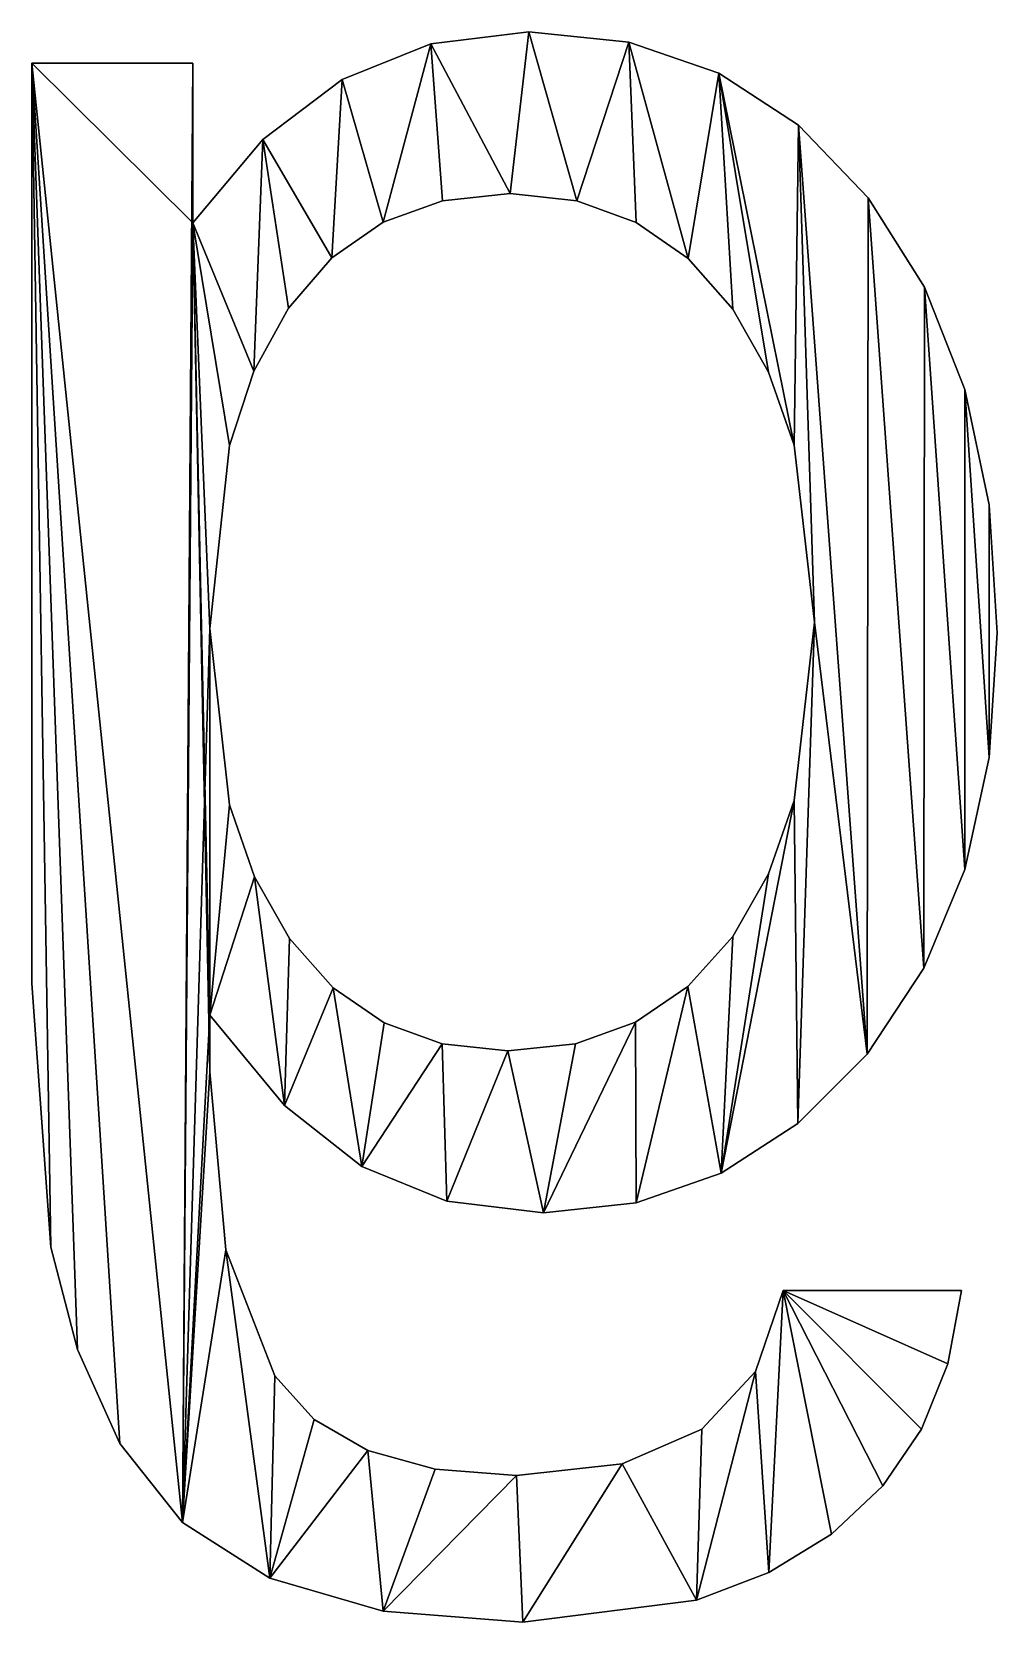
# Model space of a CAD drawing. Header units: metres. Extents: x -935 to 1842, y -1273 to 224.
# Drawn here: x 256.348 to 259.223, y 18.85 to 23.584 of the extents above; entities that cross this region are included whole.
import ezdxf

# ---------------------------------------------------------------- set-up
doc = ezdxf.new("R2010")
doc.units = ezdxf.units.M

msp = doc.modelspace()

# ---------------------------------------------------------------- meshes
at = {"layer": 'bridge'}
mesh = msp.add_polyface(dxfattribs=at)
corners = [(259.1991, 22.176), (259.1989, 21.4234), (259.2231, 21.7949), (259.127, 22.5188), (259.1262, 21.0906), (259.0068, 22.8233), (259.005, 20.7965), (258.8385, 23.0895), (258.8353, 20.541), (258.6311, 23.3057), (258.6792, 21.8262), (258.6182, 22.3532), (258.3936, 23.4601), (258.542, 22.5709), (258.4353, 22.7581), (258.3023, 22.9086), (258.1261, 23.5527), (258.1475, 23.0161), (257.9707, 23.0806), (257.8284, 23.5836), (257.7721, 23.1021), (257.536, 23.548), (257.5714, 23.0808), (257.3944, 23.0169), (257.2718, 23.4414), (257.2414, 22.9104), (257.0357, 23.2635), (257.1122, 22.7613), (257.0095, 22.5738), (256.8277, 23.0146), (256.9362, 22.3524), (256.8776, 21.8074), (256.8776, 20.6566), (256.8776, 20.4877), (256.3477, 23.4898), (256.8277, 23.4898), (256.7969, 19.147), (256.6102, 19.3815), (256.4836, 19.6621), (256.4039, 19.9662), (256.3477, 20.7509), (258.5854, 19.8373), (259.0762, 19.6186), (259.1168, 19.8373), (258.998, 19.4249), (258.8824, 19.2562), (258.7292, 19.1124), (258.5429, 18.9976), (258.5029, 19.5963), (258.3276, 18.9156), (258.343, 19.4242), (258.1057, 19.3209), (257.8103, 18.85), (257.7909, 19.2865), (257.3939, 18.8828), (257.5489, 19.3051), (257.3483, 19.3608), (257.0571, 18.9813), (257.1892, 19.4537), (257.0715, 19.5837), (256.9261, 19.9583), (258.6297, 20.3344), (258.6182, 21.2953), (258.4006, 20.1869), (258.542, 21.0774), (258.4353, 20.8911), (258.3019, 20.742), (258.1481, 20.0983), (258.1459, 20.6355), (257.8721, 20.0688), (257.9672, 20.5715), (257.7659, 20.5502), (257.5836, 20.1032), (257.5704, 20.5712), (257.331, 20.2064), (257.3968, 20.6339), (257.2451, 20.7385), (257.1004, 20.3877), (257.1153, 20.8849), (257.0113, 21.068), (256.937, 21.2828)]
mesh.append_faces([[corners[k] for k in face] for face in [(0, 1, 2), (34, 29, 35), (39, 34, 40), (41, 42, 43)]], dxfattribs={"vtx0": -1})
mesh.append_faces([[corners[k] for k in face] for face in [(1, 3, 4), (4, 5, 6), (6, 7, 8), (10, 9, 11), (11, 12, 13), (13, 12, 14), (14, 12, 15), (15, 16, 17), (17, 16, 18), (18, 19, 20), (20, 21, 22), (22, 21, 23), (23, 24, 25), (25, 26, 27), (27, 26, 28), (28, 29, 30), (30, 29, 31), (32, 29, 33), (36, 34, 37), (37, 34, 38), (38, 34, 39), (42, 41, 44), (44, 41, 45), (45, 41, 46), (46, 41, 47), (47, 48, 49), (49, 51, 52), (52, 53, 54), (54, 56, 57), (57, 60, 36), (61, 62, 63), (63, 66, 67), (67, 68, 69), (69, 71, 72), (72, 73, 74), (74, 76, 77), (77, 79, 32)]], dxfattribs={"vtx0": -1, "vtx1": -1})
mesh.append_faces([[corners[k] for k in face] for face in [(8, 9, 10), (31, 29, 32), (29, 34, 36), (36, 33, 29)]], dxfattribs={"vtx0": -1, "vtx1": -1, "vtx2": -1})
mesh.append_faces([[corners[k] for k in face] for face in [(1, 0, 3), (4, 3, 5), (6, 5, 7), (8, 7, 9), (11, 9, 12), (15, 12, 16), (18, 16, 19), (20, 19, 21), (23, 21, 24), (25, 24, 26), (28, 26, 29), (47, 41, 48), (49, 48, 50), (49, 50, 51), (52, 51, 53), (54, 53, 55), (54, 55, 56), (57, 56, 58), (57, 58, 59), (57, 59, 60), (36, 60, 33), (10, 61, 8), (61, 10, 62), (63, 62, 64), (63, 64, 65), (63, 65, 66), (67, 66, 68), (69, 68, 70), (69, 70, 71), (72, 71, 73), (74, 73, 75), (74, 75, 76), (77, 76, 78), (77, 78, 79), (32, 79, 80), (32, 80, 31)]], dxfattribs={"vtx0": -1, "vtx2": -1})
mesh = msp.add_polyface(dxfattribs=at)
corners = [(259.0762, 19.6186, 0.2), (258.5854, 19.8373, 0.2), (259.1168, 19.8373, 0.2), (258.998, 19.4249, 0.2), (258.8824, 19.2562, 0.2), (258.7292, 19.1124, 0.2), (258.5429, 18.9976, 0.2), (258.5029, 19.5963, 0.2), (258.3276, 18.9156, 0.2), (258.343, 19.4242, 0.2), (258.1057, 19.3209, 0.2), (257.8103, 18.85, 0.2), (257.7909, 19.2865, 0.2), (257.3939, 18.8828, 0.2), (257.5489, 19.3051, 0.2), (257.3483, 19.3608, 0.2), (257.0571, 18.9813, 0.2), (257.1892, 19.4537, 0.2), (257.0715, 19.5837, 0.2), (256.9261, 19.9583, 0.2), (256.7969, 19.147, 0.2), (256.8776, 20.4877, 0.2), (256.8776, 20.6566, 0.2), (256.8776, 21.8074, 0.2), (256.8277, 23.0146, 0.2), (256.8277, 23.4898, 0.2), (256.3477, 23.4898, 0.2), (256.6102, 19.3815, 0.2), (256.4836, 19.6621, 0.2), (256.4039, 19.9662, 0.2), (256.3477, 20.7509, 0.2), (259.1989, 21.4234, 0.2), (259.1991, 22.176, 0.2), (259.2231, 21.7949, 0.2), (259.127, 22.5188, 0.2), (259.1262, 21.0906, 0.2), (259.0068, 22.8233, 0.2), (259.005, 20.7965, 0.2), (258.8385, 23.0895, 0.2), (258.8353, 20.541, 0.2), (258.6311, 23.3057, 0.2), (258.6792, 21.8262, 0.2), (258.6182, 22.3532, 0.2), (258.3936, 23.4601, 0.2), (258.542, 22.5709, 0.2), (258.4353, 22.7581, 0.2), (258.3023, 22.9086, 0.2), (258.1261, 23.5527, 0.2), (258.1475, 23.0161, 0.2), (257.9707, 23.0806, 0.2), (257.8284, 23.5836, 0.2), (257.7721, 23.1021, 0.2), (257.536, 23.548, 0.2), (257.5714, 23.0808, 0.2), (257.3944, 23.0169, 0.2), (257.2718, 23.4414, 0.2), (257.2414, 22.9104, 0.2), (257.0357, 23.2635, 0.2), (257.1122, 22.7613, 0.2), (257.0095, 22.5738, 0.2), (256.9362, 22.3524, 0.2), (258.6297, 20.3344, 0.2), (258.6182, 21.2953, 0.2), (258.4006, 20.1869, 0.2), (258.542, 21.0774, 0.2), (258.4353, 20.8911, 0.2), (258.3019, 20.742, 0.2), (258.1481, 20.0983, 0.2), (258.1459, 20.6355, 0.2), (257.8721, 20.0688, 0.2), (257.9672, 20.5715, 0.2), (257.7659, 20.5502, 0.2), (257.5836, 20.1032, 0.2), (257.5704, 20.5712, 0.2), (257.331, 20.2064, 0.2), (257.3968, 20.6339, 0.2), (257.2451, 20.7385, 0.2), (257.1004, 20.3877, 0.2), (257.1153, 20.8849, 0.2), (257.0113, 21.068, 0.2), (256.937, 21.2828, 0.2)]
mesh.append_faces([[corners[k] for k in face] for face in [(0, 1, 2), (26, 29, 30), (31, 32, 33)]], dxfattribs={"vtx0": -1})
mesh.append_faces([[corners[k] for k in face] for face in [(1, 6, 7), (7, 8, 9), (9, 8, 10), (10, 11, 12), (12, 13, 14), (14, 13, 15), (15, 16, 17), (17, 16, 18), (18, 16, 19), (19, 20, 21), (21, 20, 22), (24, 20, 25), (25, 20, 26), (32, 31, 34), (34, 35, 36), (36, 37, 38), (38, 39, 40), (40, 42, 43), (43, 46, 47), (47, 49, 50), (50, 51, 52), (52, 54, 55), (55, 56, 57), (57, 59, 24), (61, 41, 39), (41, 61, 62), (62, 63, 64), (64, 63, 65), (65, 63, 66), (66, 67, 68), (68, 69, 70), (70, 69, 71), (71, 72, 73), (73, 74, 75), (75, 74, 76), (76, 77, 78), (78, 77, 79), (79, 22, 80), (80, 22, 23)]], dxfattribs={"vtx0": -1, "vtx1": -1})
mesh.append_faces([[corners[k] for k in face] for face in [(22, 20, 23), (23, 20, 24), (40, 39, 41)]], dxfattribs={"vtx0": -1, "vtx1": -1, "vtx2": -1})
mesh.append_faces([[corners[k] for k in face] for face in [(1, 0, 3), (1, 3, 4), (1, 4, 5), (1, 5, 6), (7, 6, 8), (10, 8, 11), (12, 11, 13), (15, 13, 16), (19, 16, 20), (26, 20, 27), (26, 27, 28), (26, 28, 29), (34, 31, 35), (36, 35, 37), (38, 37, 39), (40, 41, 42), (43, 42, 44), (43, 44, 45), (43, 45, 46), (47, 46, 48), (47, 48, 49), (50, 49, 51), (52, 51, 53), (52, 53, 54), (55, 54, 56), (57, 56, 58), (57, 58, 59), (24, 59, 60), (24, 60, 23), (62, 61, 63), (66, 63, 67), (68, 67, 69), (71, 69, 72), (73, 72, 74), (76, 74, 77), (79, 77, 22)]], dxfattribs={"vtx0": -1, "vtx2": -1})
mesh = msp.add_polyface(dxfattribs=at)
corners = [(257.8284, 23.5836, 0.2), (257.536, 23.548), (257.8284, 23.5836), (257.536, 23.548, 0.2)]
mesh.append_faces([[corners[k] for k in face] for face in [(0, 1, 2), (1, 0, 3)]], dxfattribs={"vtx0": -1})
mesh = msp.add_polyface(dxfattribs=at)
corners = [(258.1261, 23.5527, 0.2), (257.8284, 23.5836), (258.1261, 23.5527), (257.8284, 23.5836, 0.2)]
mesh.append_faces([[corners[k] for k in face] for face in [(0, 1, 2), (1, 0, 3)]], dxfattribs={"vtx0": -1})
mesh = msp.add_polyface(dxfattribs=at)
corners = [(257.536, 23.548, 0.2), (257.2718, 23.4414), (257.536, 23.548), (257.2718, 23.4414, 0.2)]
mesh.append_faces([[corners[k] for k in face] for face in [(0, 1, 2), (1, 0, 3)]], dxfattribs={"vtx0": -1})
mesh = msp.add_polyface(dxfattribs=at)
corners = [(258.3936, 23.4601, 0.2), (258.1261, 23.5527), (258.3936, 23.4601), (258.1261, 23.5527, 0.2)]
mesh.append_faces([[corners[k] for k in face] for face in [(0, 1, 2), (1, 0, 3)]], dxfattribs={"vtx0": -1})
mesh = msp.add_polyface(dxfattribs=at)
corners = [(256.8277, 23.4898, 0.2), (256.3477, 23.4898), (256.8277, 23.4898), (256.3477, 23.4898, 0.2)]
mesh.append_faces([[corners[k] for k in face] for face in [(0, 1, 2), (1, 0, 3)]], dxfattribs={"vtx0": -1})
mesh = msp.add_polyface(dxfattribs=at)
corners = [(256.3477, 23.4898), (256.3477, 20.7509, 0.2), (256.3477, 20.7509), (256.3477, 23.4898, 0.2)]
mesh.append_faces([[corners[k] for k in face] for face in [(0, 1, 2), (1, 0, 3)]], dxfattribs={"vtx0": -1})
mesh = msp.add_polyface(dxfattribs=at)
corners = [(256.8277, 23.4898, 0.2), (256.8277, 23.0146), (256.8277, 23.0146, 0.2), (256.8277, 23.4898)]
mesh.append_faces([[corners[k] for k in face] for face in [(0, 1, 2), (1, 0, 3)]], dxfattribs={"vtx0": -1})
mesh = msp.add_polyface(dxfattribs=at)
corners = [(257.2718, 23.4414, 0.2), (257.0357, 23.2635), (257.2718, 23.4414), (257.0357, 23.2635, 0.2)]
mesh.append_faces([[corners[k] for k in face] for face in [(0, 1, 2), (1, 0, 3)]], dxfattribs={"vtx0": -1})
mesh = msp.add_polyface(dxfattribs=at)
corners = [(258.6311, 23.3057, 0.2), (258.3936, 23.4601), (258.6311, 23.3057), (258.3936, 23.4601, 0.2)]
mesh.append_faces([[corners[k] for k in face] for face in [(0, 1, 2), (1, 0, 3)]], dxfattribs={"vtx0": -1})
mesh = msp.add_polyface(dxfattribs=at)
corners = [(258.6311, 23.3057, 0.2), (258.8385, 23.0895), (258.8385, 23.0895, 0.2), (258.6311, 23.3057)]
mesh.append_faces([[corners[k] for k in face] for face in [(0, 1, 2), (1, 0, 3)]], dxfattribs={"vtx0": -1})
mesh = msp.add_polyface(dxfattribs=at)
corners = [(257.0357, 23.2635), (256.8277, 23.0146, 0.2), (256.8277, 23.0146), (257.0357, 23.2635, 0.2)]
mesh.append_faces([[corners[k] for k in face] for face in [(0, 1, 2), (1, 0, 3)]], dxfattribs={"vtx0": -1})
mesh = msp.add_polyface(dxfattribs=at)
corners = [(257.5714, 23.0808, 0.2), (257.7721, 23.1021), (257.5714, 23.0808), (257.7721, 23.1021, 0.2)]
mesh.append_faces([[corners[k] for k in face] for face in [(0, 1, 2), (1, 0, 3)]], dxfattribs={"vtx0": -1})
mesh = msp.add_polyface(dxfattribs=at)
corners = [(257.7721, 23.1021, 0.2), (257.9707, 23.0806), (257.7721, 23.1021), (257.9707, 23.0806, 0.2)]
mesh.append_faces([[corners[k] for k in face] for face in [(0, 1, 2), (1, 0, 3)]], dxfattribs={"vtx0": -1})
mesh = msp.add_polyface(dxfattribs=at)
corners = [(257.3944, 23.0169, 0.2), (257.5714, 23.0808), (257.3944, 23.0169), (257.5714, 23.0808, 0.2)]
mesh.append_faces([[corners[k] for k in face] for face in [(0, 1, 2), (1, 0, 3)]], dxfattribs={"vtx0": -1})
mesh = msp.add_polyface(dxfattribs=at)
corners = [(257.9707, 23.0806, 0.2), (258.1475, 23.0161), (257.9707, 23.0806), (258.1475, 23.0161, 0.2)]
mesh.append_faces([[corners[k] for k in face] for face in [(0, 1, 2), (1, 0, 3)]], dxfattribs={"vtx0": -1})
mesh = msp.add_polyface(dxfattribs=at)
corners = [(258.8385, 23.0895, 0.2), (259.0068, 22.8233), (259.0068, 22.8233, 0.2), (258.8385, 23.0895)]
mesh.append_faces([[corners[k] for k in face] for face in [(0, 1, 2), (1, 0, 3)]], dxfattribs={"vtx0": -1})
mesh = msp.add_polyface(dxfattribs=at)
corners = [(257.2414, 22.9104, 0.2), (257.3944, 23.0169), (257.2414, 22.9104), (257.3944, 23.0169, 0.2)]
mesh.append_faces([[corners[k] for k in face] for face in [(0, 1, 2), (1, 0, 3)]], dxfattribs={"vtx0": -1})
mesh = msp.add_polyface(dxfattribs=at)
corners = [(258.1475, 23.0161, 0.2), (258.3023, 22.9086), (258.1475, 23.0161), (258.3023, 22.9086, 0.2)]
mesh.append_faces([[corners[k] for k in face] for face in [(0, 1, 2), (1, 0, 3)]], dxfattribs={"vtx0": -1})
mesh = msp.add_polyface(dxfattribs=at)
corners = [(257.2414, 22.9104, 0.2), (257.1122, 22.7613), (257.1122, 22.7613, 0.2), (257.2414, 22.9104)]
mesh.append_faces([[corners[k] for k in face] for face in [(0, 1, 2), (1, 0, 3)]], dxfattribs={"vtx0": -1})
mesh = msp.add_polyface(dxfattribs=at)
corners = [(258.3023, 22.9086), (258.4353, 22.7581, 0.2), (258.4353, 22.7581), (258.3023, 22.9086, 0.2)]
mesh.append_faces([[corners[k] for k in face] for face in [(0, 1, 2), (1, 0, 3)]], dxfattribs={"vtx0": -1})
mesh = msp.add_polyface(dxfattribs=at)
corners = [(259.0068, 22.8233, 0.2), (259.127, 22.5188), (259.127, 22.5188, 0.2), (259.0068, 22.8233)]
mesh.append_faces([[corners[k] for k in face] for face in [(0, 1, 2), (1, 0, 3)]], dxfattribs={"vtx0": -1})
mesh = msp.add_polyface(dxfattribs=at)
corners = [(257.1122, 22.7613, 0.2), (257.0095, 22.5738), (257.0095, 22.5738, 0.2), (257.1122, 22.7613)]
mesh.append_faces([[corners[k] for k in face] for face in [(0, 1, 2), (1, 0, 3)]], dxfattribs={"vtx0": -1})
mesh = msp.add_polyface(dxfattribs=at)
corners = [(258.4353, 22.7581), (258.542, 22.5709, 0.2), (258.542, 22.5709), (258.4353, 22.7581, 0.2)]
mesh.append_faces([[corners[k] for k in face] for face in [(0, 1, 2), (1, 0, 3)]], dxfattribs={"vtx0": -1})
mesh = msp.add_polyface(dxfattribs=at)
corners = [(257.0095, 22.5738, 0.2), (256.9362, 22.3524), (256.9362, 22.3524, 0.2), (257.0095, 22.5738)]
mesh.append_faces([[corners[k] for k in face] for face in [(0, 1, 2), (1, 0, 3)]], dxfattribs={"vtx0": -1})
mesh = msp.add_polyface(dxfattribs=at)
corners = [(258.542, 22.5709), (258.6182, 22.3532, 0.2), (258.6182, 22.3532), (258.542, 22.5709, 0.2)]
mesh.append_faces([[corners[k] for k in face] for face in [(0, 1, 2), (1, 0, 3)]], dxfattribs={"vtx0": -1})
mesh = msp.add_polyface(dxfattribs=at)
corners = [(259.127, 22.5188, 0.2), (259.1991, 22.176), (259.1991, 22.176, 0.2), (259.127, 22.5188)]
mesh.append_faces([[corners[k] for k in face] for face in [(0, 1, 2), (1, 0, 3)]], dxfattribs={"vtx0": -1})
mesh = msp.add_polyface(dxfattribs=at)
corners = [(256.9362, 22.3524, 0.2), (256.8776, 21.8074), (256.8776, 21.8074, 0.2), (256.9362, 22.3524)]
mesh.append_faces([[corners[k] for k in face] for face in [(0, 1, 2), (1, 0, 3)]], dxfattribs={"vtx0": -1})
mesh = msp.add_polyface(dxfattribs=at)
corners = [(258.6182, 22.3532), (258.6792, 21.8262, 0.2), (258.6792, 21.8262), (258.6182, 22.3532, 0.2)]
mesh.append_faces([[corners[k] for k in face] for face in [(0, 1, 2), (1, 0, 3)]], dxfattribs={"vtx0": -1})
mesh = msp.add_polyface(dxfattribs=at)
corners = [(259.1991, 22.176, 0.2), (259.2231, 21.7949), (259.2231, 21.7949, 0.2), (259.1991, 22.176)]
mesh.append_faces([[corners[k] for k in face] for face in [(0, 1, 2), (1, 0, 3)]], dxfattribs={"vtx0": -1})
mesh = msp.add_polyface(dxfattribs=at)
corners = [(258.6792, 21.8262), (258.6182, 21.2953, 0.2), (258.6182, 21.2953), (258.6792, 21.8262, 0.2)]
mesh.append_faces([[corners[k] for k in face] for face in [(0, 1, 2), (1, 0, 3)]], dxfattribs={"vtx0": -1})
mesh = msp.add_polyface(dxfattribs=at)
corners = [(256.8776, 21.8074, 0.2), (256.937, 21.2828), (256.937, 21.2828, 0.2), (256.8776, 21.8074)]
mesh.append_faces([[corners[k] for k in face] for face in [(0, 1, 2), (1, 0, 3)]], dxfattribs={"vtx0": -1})
mesh = msp.add_polyface(dxfattribs=at)
corners = [(259.2231, 21.7949, 0.2), (259.1989, 21.4234), (259.1989, 21.4234, 0.2), (259.2231, 21.7949)]
mesh.append_faces([[corners[k] for k in face] for face in [(0, 1, 2), (1, 0, 3)]], dxfattribs={"vtx0": -1})
mesh = msp.add_polyface(dxfattribs=at)
corners = [(259.1989, 21.4234, 0.2), (259.1262, 21.0906), (259.1262, 21.0906, 0.2), (259.1989, 21.4234)]
mesh.append_faces([[corners[k] for k in face] for face in [(0, 1, 2), (1, 0, 3)]], dxfattribs={"vtx0": -1})
mesh = msp.add_polyface(dxfattribs=at)
corners = [(256.937, 21.2828, 0.2), (257.0113, 21.068), (257.0113, 21.068, 0.2), (256.937, 21.2828)]
mesh.append_faces([[corners[k] for k in face] for face in [(0, 1, 2), (1, 0, 3)]], dxfattribs={"vtx0": -1})
mesh = msp.add_polyface(dxfattribs=at)
corners = [(258.6182, 21.2953), (258.542, 21.0774, 0.2), (258.542, 21.0774), (258.6182, 21.2953, 0.2)]
mesh.append_faces([[corners[k] for k in face] for face in [(0, 1, 2), (1, 0, 3)]], dxfattribs={"vtx0": -1})
mesh = msp.add_polyface(dxfattribs=at)
corners = [(257.0113, 21.068, 0.2), (257.1153, 20.8849), (257.1153, 20.8849, 0.2), (257.0113, 21.068)]
mesh.append_faces([[corners[k] for k in face] for face in [(0, 1, 2), (1, 0, 3)]], dxfattribs={"vtx0": -1})
mesh = msp.add_polyface(dxfattribs=at)
corners = [(258.542, 21.0774), (258.4353, 20.8911, 0.2), (258.4353, 20.8911), (258.542, 21.0774, 0.2)]
mesh.append_faces([[corners[k] for k in face] for face in [(0, 1, 2), (1, 0, 3)]], dxfattribs={"vtx0": -1})
mesh = msp.add_polyface(dxfattribs=at)
corners = [(259.1262, 21.0906, 0.2), (259.005, 20.7965), (259.005, 20.7965, 0.2), (259.1262, 21.0906)]
mesh.append_faces([[corners[k] for k in face] for face in [(0, 1, 2), (1, 0, 3)]], dxfattribs={"vtx0": -1})
mesh = msp.add_polyface(dxfattribs=at)
corners = [(257.1153, 20.8849, 0.2), (257.2451, 20.7385), (257.2451, 20.7385, 0.2), (257.1153, 20.8849)]
mesh.append_faces([[corners[k] for k in face] for face in [(0, 1, 2), (1, 0, 3)]], dxfattribs={"vtx0": -1})
mesh = msp.add_polyface(dxfattribs=at)
corners = [(258.4353, 20.8911), (258.3019, 20.742, 0.2), (258.3019, 20.742), (258.4353, 20.8911, 0.2)]
mesh.append_faces([[corners[k] for k in face] for face in [(0, 1, 2), (1, 0, 3)]], dxfattribs={"vtx0": -1})
mesh = msp.add_polyface(dxfattribs=at)
corners = [(259.005, 20.7965, 0.2), (258.8353, 20.541), (258.8353, 20.541, 0.2), (259.005, 20.7965)]
mesh.append_faces([[corners[k] for k in face] for face in [(0, 1, 2), (1, 0, 3)]], dxfattribs={"vtx0": -1})
mesh = msp.add_polyface(dxfattribs=at)
corners = [(256.3477, 20.7509), (256.4039, 19.9662, 0.2), (256.4039, 19.9662), (256.3477, 20.7509, 0.2)]
mesh.append_faces([[corners[k] for k in face] for face in [(0, 1, 2), (1, 0, 3)]], dxfattribs={"vtx0": -1})
mesh = msp.add_polyface(dxfattribs=at)
corners = [(257.3968, 20.6339, 0.2), (257.2451, 20.7385), (257.3968, 20.6339), (257.2451, 20.7385, 0.2)]
mesh.append_faces([[corners[k] for k in face] for face in [(0, 1, 2), (1, 0, 3)]], dxfattribs={"vtx0": -1})
mesh = msp.add_polyface(dxfattribs=at)
corners = [(258.3019, 20.742, 0.2), (258.1459, 20.6355), (258.3019, 20.742), (258.1459, 20.6355, 0.2)]
mesh.append_faces([[corners[k] for k in face] for face in [(0, 1, 2), (1, 0, 3)]], dxfattribs={"vtx0": -1})
mesh = msp.add_polyface(dxfattribs=at)
corners = [(256.8776, 20.6566, 0.2), (256.8776, 20.4877), (256.8776, 20.4877, 0.2), (256.8776, 20.6566)]
mesh.append_faces([[corners[k] for k in face] for face in [(0, 1, 2), (1, 0, 3)]], dxfattribs={"vtx0": -1})
mesh = msp.add_polyface(dxfattribs=at)
corners = [(256.8776, 20.6566), (257.1004, 20.3877, 0.2), (257.1004, 20.3877), (256.8776, 20.6566, 0.2)]
mesh.append_faces([[corners[k] for k in face] for face in [(0, 1, 2), (1, 0, 3)]], dxfattribs={"vtx0": -1})
mesh = msp.add_polyface(dxfattribs=at)
corners = [(257.5704, 20.5712, 0.2), (257.3968, 20.6339), (257.5704, 20.5712), (257.3968, 20.6339, 0.2)]
mesh.append_faces([[corners[k] for k in face] for face in [(0, 1, 2), (1, 0, 3)]], dxfattribs={"vtx0": -1})
mesh = msp.add_polyface(dxfattribs=at)
corners = [(258.1459, 20.6355, 0.2), (257.9672, 20.5715), (258.1459, 20.6355), (257.9672, 20.5715, 0.2)]
mesh.append_faces([[corners[k] for k in face] for face in [(0, 1, 2), (1, 0, 3)]], dxfattribs={"vtx0": -1})
mesh = msp.add_polyface(dxfattribs=at)
corners = [(257.7659, 20.5502, 0.2), (257.5704, 20.5712), (257.7659, 20.5502), (257.5704, 20.5712, 0.2)]
mesh.append_faces([[corners[k] for k in face] for face in [(0, 1, 2), (1, 0, 3)]], dxfattribs={"vtx0": -1})
mesh = msp.add_polyface(dxfattribs=at)
corners = [(257.9672, 20.5715, 0.2), (257.7659, 20.5502), (257.9672, 20.5715), (257.7659, 20.5502, 0.2)]
mesh.append_faces([[corners[k] for k in face] for face in [(0, 1, 2), (1, 0, 3)]], dxfattribs={"vtx0": -1})
mesh = msp.add_polyface(dxfattribs=at)
corners = [(258.8353, 20.541, 0.2), (258.6297, 20.3344), (258.6297, 20.3344, 0.2), (258.8353, 20.541)]
mesh.append_faces([[corners[k] for k in face] for face in [(0, 1, 2), (1, 0, 3)]], dxfattribs={"vtx0": -1})
mesh = msp.add_polyface(dxfattribs=at)
corners = [(256.8776, 20.4877, 0.2), (256.9261, 19.9583), (256.9261, 19.9583, 0.2), (256.8776, 20.4877)]
mesh.append_faces([[corners[k] for k in face] for face in [(0, 1, 2), (1, 0, 3)]], dxfattribs={"vtx0": -1})
mesh = msp.add_polyface(dxfattribs=at)
corners = [(257.1004, 20.3877, 0.2), (257.331, 20.2064), (257.1004, 20.3877), (257.331, 20.2064, 0.2)]
mesh.append_faces([[corners[k] for k in face] for face in [(0, 1, 2), (1, 0, 3)]], dxfattribs={"vtx0": -1})
mesh = msp.add_polyface(dxfattribs=at)
corners = [(258.4006, 20.1869, 0.2), (258.6297, 20.3344), (258.4006, 20.1869), (258.6297, 20.3344, 0.2)]
mesh.append_faces([[corners[k] for k in face] for face in [(0, 1, 2), (1, 0, 3)]], dxfattribs={"vtx0": -1})
mesh = msp.add_polyface(dxfattribs=at)
corners = [(257.331, 20.2064, 0.2), (257.5836, 20.1032), (257.331, 20.2064), (257.5836, 20.1032, 0.2)]
mesh.append_faces([[corners[k] for k in face] for face in [(0, 1, 2), (1, 0, 3)]], dxfattribs={"vtx0": -1})
mesh = msp.add_polyface(dxfattribs=at)
corners = [(258.1481, 20.0983, 0.2), (258.4006, 20.1869), (258.1481, 20.0983), (258.4006, 20.1869, 0.2)]
mesh.append_faces([[corners[k] for k in face] for face in [(0, 1, 2), (1, 0, 3)]], dxfattribs={"vtx0": -1})
mesh = msp.add_polyface(dxfattribs=at)
corners = [(257.5836, 20.1032, 0.2), (257.8721, 20.0688), (257.5836, 20.1032), (257.8721, 20.0688, 0.2)]
mesh.append_faces([[corners[k] for k in face] for face in [(0, 1, 2), (1, 0, 3)]], dxfattribs={"vtx0": -1})
mesh = msp.add_polyface(dxfattribs=at)
corners = [(257.8721, 20.0688, 0.2), (258.1481, 20.0983), (257.8721, 20.0688), (258.1481, 20.0983, 0.2)]
mesh.append_faces([[corners[k] for k in face] for face in [(0, 1, 2), (1, 0, 3)]], dxfattribs={"vtx0": -1})
mesh = msp.add_polyface(dxfattribs=at)
corners = [(256.4039, 19.9662), (256.4836, 19.6621, 0.2), (256.4836, 19.6621), (256.4039, 19.9662, 0.2)]
mesh.append_faces([[corners[k] for k in face] for face in [(0, 1, 2), (1, 0, 3)]], dxfattribs={"vtx0": -1})
mesh = msp.add_polyface(dxfattribs=at)
corners = [(256.9261, 19.9583, 0.2), (257.0715, 19.5837), (257.0715, 19.5837, 0.2), (256.9261, 19.9583)]
mesh.append_faces([[corners[k] for k in face] for face in [(0, 1, 2), (1, 0, 3)]], dxfattribs={"vtx0": -1})
mesh = msp.add_polyface(dxfattribs=at)
corners = [(258.5854, 19.8373), (258.5029, 19.5963, 0.2), (258.5029, 19.5963), (258.5854, 19.8373, 0.2)]
mesh.append_faces([[corners[k] for k in face] for face in [(0, 1, 2), (1, 0, 3)]], dxfattribs={"vtx0": -1})
mesh = msp.add_polyface(dxfattribs=at)
corners = [(259.1168, 19.8373, 0.2), (258.5854, 19.8373), (259.1168, 19.8373), (258.5854, 19.8373, 0.2)]
mesh.append_faces([[corners[k] for k in face] for face in [(0, 1, 2), (1, 0, 3)]], dxfattribs={"vtx0": -1})
mesh = msp.add_polyface(dxfattribs=at)
corners = [(259.1168, 19.8373, 0.2), (259.0762, 19.6186), (259.0762, 19.6186, 0.2), (259.1168, 19.8373)]
mesh.append_faces([[corners[k] for k in face] for face in [(0, 1, 2), (1, 0, 3)]], dxfattribs={"vtx0": -1})
mesh = msp.add_polyface(dxfattribs=at)
corners = [(256.4836, 19.6621), (256.6102, 19.3815, 0.2), (256.6102, 19.3815), (256.4836, 19.6621, 0.2)]
mesh.append_faces([[corners[k] for k in face] for face in [(0, 1, 2), (1, 0, 3)]], dxfattribs={"vtx0": -1})
mesh = msp.add_polyface(dxfattribs=at)
corners = [(259.0762, 19.6186, 0.2), (258.998, 19.4249), (258.998, 19.4249, 0.2), (259.0762, 19.6186)]
mesh.append_faces([[corners[k] for k in face] for face in [(0, 1, 2), (1, 0, 3)]], dxfattribs={"vtx0": -1})
mesh = msp.add_polyface(dxfattribs=at)
corners = [(257.0715, 19.5837, 0.2), (257.1892, 19.4537), (257.1892, 19.4537, 0.2), (257.0715, 19.5837)]
mesh.append_faces([[corners[k] for k in face] for face in [(0, 1, 2), (1, 0, 3)]], dxfattribs={"vtx0": -1})
mesh = msp.add_polyface(dxfattribs=at)
corners = [(258.5029, 19.5963), (258.343, 19.4242, 0.2), (258.343, 19.4242), (258.5029, 19.5963, 0.2)]
mesh.append_faces([[corners[k] for k in face] for face in [(0, 1, 2), (1, 0, 3)]], dxfattribs={"vtx0": -1})
mesh = msp.add_polyface(dxfattribs=at)
corners = [(257.3483, 19.3608, 0.2), (257.1892, 19.4537), (257.3483, 19.3608), (257.1892, 19.4537, 0.2)]
mesh.append_faces([[corners[k] for k in face] for face in [(0, 1, 2), (1, 0, 3)]], dxfattribs={"vtx0": -1})
mesh = msp.add_polyface(dxfattribs=at)
corners = [(258.343, 19.4242, 0.2), (258.1057, 19.3209), (258.343, 19.4242), (258.1057, 19.3209, 0.2)]
mesh.append_faces([[corners[k] for k in face] for face in [(0, 1, 2), (1, 0, 3)]], dxfattribs={"vtx0": -1})
mesh = msp.add_polyface(dxfattribs=at)
corners = [(258.998, 19.4249, 0.2), (258.8824, 19.2562), (258.8824, 19.2562, 0.2), (258.998, 19.4249)]
mesh.append_faces([[corners[k] for k in face] for face in [(0, 1, 2), (1, 0, 3)]], dxfattribs={"vtx0": -1})
mesh = msp.add_polyface(dxfattribs=at)
corners = [(256.6102, 19.3815), (256.7969, 19.147, 0.2), (256.7969, 19.147), (256.6102, 19.3815, 0.2)]
mesh.append_faces([[corners[k] for k in face] for face in [(0, 1, 2), (1, 0, 3)]], dxfattribs={"vtx0": -1})
mesh = msp.add_polyface(dxfattribs=at)
corners = [(257.5489, 19.3051, 0.2), (257.3483, 19.3608), (257.5489, 19.3051), (257.3483, 19.3608, 0.2)]
mesh.append_faces([[corners[k] for k in face] for face in [(0, 1, 2), (1, 0, 3)]], dxfattribs={"vtx0": -1})
mesh = msp.add_polyface(dxfattribs=at)
corners = [(258.1057, 19.3209, 0.2), (257.7909, 19.2865), (258.1057, 19.3209), (257.7909, 19.2865, 0.2)]
mesh.append_faces([[corners[k] for k in face] for face in [(0, 1, 2), (1, 0, 3)]], dxfattribs={"vtx0": -1})
mesh = msp.add_polyface(dxfattribs=at)
corners = [(257.7909, 19.2865, 0.2), (257.5489, 19.3051), (257.7909, 19.2865), (257.5489, 19.3051, 0.2)]
mesh.append_faces([[corners[k] for k in face] for face in [(0, 1, 2), (1, 0, 3)]], dxfattribs={"vtx0": -1})
mesh = msp.add_polyface(dxfattribs=at)
corners = [(258.7292, 19.1124, 0.2), (258.8824, 19.2562), (258.7292, 19.1124), (258.8824, 19.2562, 0.2)]
mesh.append_faces([[corners[k] for k in face] for face in [(0, 1, 2), (1, 0, 3)]], dxfattribs={"vtx0": -1})
mesh = msp.add_polyface(dxfattribs=at)
corners = [(256.7969, 19.147, 0.2), (257.0571, 18.9813), (256.7969, 19.147), (257.0571, 18.9813, 0.2)]
mesh.append_faces([[corners[k] for k in face] for face in [(0, 1, 2), (1, 0, 3)]], dxfattribs={"vtx0": -1})
mesh = msp.add_polyface(dxfattribs=at)
corners = [(258.5429, 18.9976, 0.2), (258.7292, 19.1124), (258.5429, 18.9976), (258.7292, 19.1124, 0.2)]
mesh.append_faces([[corners[k] for k in face] for face in [(0, 1, 2), (1, 0, 3)]], dxfattribs={"vtx0": -1})
mesh = msp.add_polyface(dxfattribs=at)
corners = [(258.3276, 18.9156, 0.2), (258.5429, 18.9976), (258.3276, 18.9156), (258.5429, 18.9976, 0.2)]
mesh.append_faces([[corners[k] for k in face] for face in [(0, 1, 2), (1, 0, 3)]], dxfattribs={"vtx0": -1})
mesh = msp.add_polyface(dxfattribs=at)
corners = [(257.0571, 18.9813, 0.2), (257.3939, 18.8828), (257.0571, 18.9813), (257.3939, 18.8828, 0.2)]
mesh.append_faces([[corners[k] for k in face] for face in [(0, 1, 2), (1, 0, 3)]], dxfattribs={"vtx0": -1})
mesh = msp.add_polyface(dxfattribs=at)
corners = [(257.8103, 18.85, 0.2), (258.3276, 18.9156), (257.8103, 18.85), (258.3276, 18.9156, 0.2)]
mesh.append_faces([[corners[k] for k in face] for face in [(0, 1, 2), (1, 0, 3)]], dxfattribs={"vtx0": -1})
mesh = msp.add_polyface(dxfattribs=at)
corners = [(257.3939, 18.8828, 0.2), (257.8103, 18.85), (257.3939, 18.8828), (257.8103, 18.85, 0.2)]
mesh.append_faces([[corners[k] for k in face] for face in [(0, 1, 2), (1, 0, 3)]], dxfattribs={"vtx0": -1})

doc.saveas('drawing.dxf')
